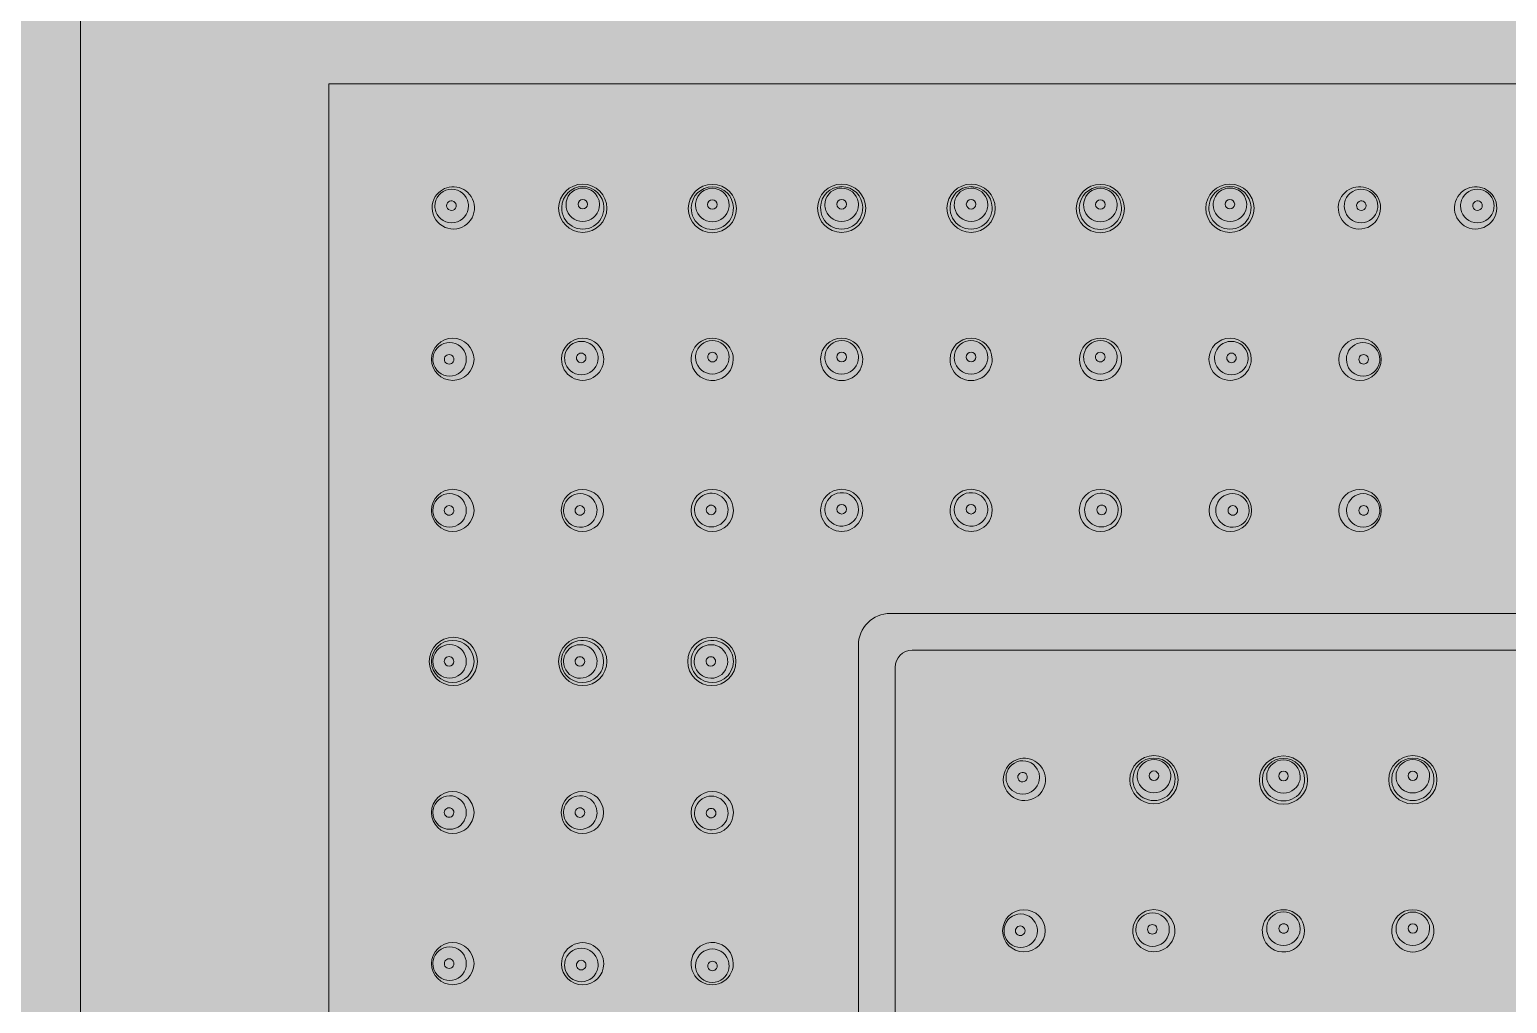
# Model space of a CAD drawing. Header units: metres. Extents: x 8 to 2416, y -346 to 476.
# Drawn here: x 133.43 to 133.5358, y -173.9776 to -173.9079 of the extents above; entities that cross this region are included whole.
import ezdxf

# ---------------------------------------------------------------- set-up
doc = ezdxf.new("R2010")
doc.units = ezdxf.units.M
doc.linetypes.add('0', pattern=[0])
doc.layers.get('0').update_dxf_attribs({"color": 250, "linetype": '0', "lineweight": 20})
doc.layers.add('baños', color=140, linetype='Continuous', lineweight=0)
doc.layers.add('SE-3', color=253, linetype='Continuous', lineweight=5)

# ---------------------------------------------------------------- blocks, each defined once
blk = doc.blocks.new('A$C3bae67db')
at = {"layer": 'baños'}
for p, q in [((0.05795743052766511, 0.144322481631086), (0.1420428246007646, 0.144322481631086)), ((0.05567767941755619, 0.142043857970684), (0.05567767969631632, 0.05795731748658994)), ((0.05953425239812304, 0.1416937789345738), (0.140466002730534, 0.1416937789345738)), ((0.05830638234982644, 0.1404659088862488), (0.05830638234982644, 0.05953413947369057))]:
    blk.add_line(p, q, dxfattribs=at)
for points in [[(0.2000001275641807, 0.2000000241799569), (1.275641352549428e-07, 0.2000000241799569), (1.275641352549428e-07, 2.417995403902751e-08), (0.2000001275641807, 2.417995403902751e-08)], [(0.1822216636463319, 0.1822215602621071), (0.01777859148198413, 0.1822215602621071), (0.01777859148198413, 0.0177784880978038), (0.1822216636463319, 0.0177784880978038)]]:
    blk.add_lwpolyline(points, close=True, dxfattribs=at)
for centre, radius in [((0.03594764254646954, 0.1733134594743326), 0.001726273626168971), ((0.04522413281413584, 0.1732910671919292), 0.001726273626168971), ((0.0544796976509847, 0.1733134594743326), 0.001726273626168971), ((0.06374570612022445, 0.1733134594743326), 0.001726273626168971), ((0.07300127095707332, 0.1732910671919292), 0.001726273626168971), ((0.08227776122473962, 0.1733134594743326), 0.001726273626168971), ((0.05448229008286809, 0.1517792178755037), 0.0003427381330779128), ((0.06374232382266065, 0.1517792178755037), 0.0003427381330779128), ((0.02668161499421196, 0.1408899789571372), 0.001726273626168971), ((0.03594724761362933, 0.1408870039678796), 0.001726273626168971), ((0.04518573283938032, 0.1408870045110753), 0.001726273626168971), ((0.0768350682250798, 0.1324260433361175), 0.001726273626168971), ((0.0861115584927461, 0.1324036510537141), 0.001726273626168971), ((0.09536712332959496, 0.1324260433361175), 0.001726273626168971)]:
    blk.add_circle(centre, radius, dxfattribs=at)
for centre, radius, start, end in [((0.02656214025953751, 0.1734710912806072), 0.001200821812368165, 19.98354941315338, 180.0929165922669), ((0.02667146049041413, 0.173339638749173), 0.001510474982378461, 39.79127587580216, 147.8576029366483), ((0.03594852879812471, 0.1733573133617377), 0.001508167584307319, 0.9001850982253351, 179.1011506184335), ((0.03595047069982549, 0.1735581352258926), 0.001202478864778748, 20.04951967974894, 179.640957565026), ((0.04522324656248067, 0.1733349210793058), 0.001508167584307319, 0.8988493815665013, 179.0998149017747), ((0.04522130466055252, 0.1735357429434607), 0.001202478864778748, 0.3590424349740219, 159.9504803202511), ((0.05447989800812003, 0.1733552166100374), 0.001508175294152605, 0.896473032322938, 179.1038122815197), ((0.05448101657564486, 0.1735538487710251), 0.001202467430117421, 20.04733987539626, 179.6512744404281), ((0.06374550576308913, 0.1733552166100374), 0.001508175294152605, 0.8961877184802615, 179.1035269676771), ((0.0637443871955643, 0.1735538487710251), 0.001202467430117421, 0.3487255595719368, 159.9526601246038), ((0.07300215720872849, 0.1733349210793058), 0.001508167584307319, 0.9001850982253351, 179.1011506184335), ((0.07300409911065664, 0.1735357429434607), 0.001202478864778748, 20.04951967974894, 179.640957565026), ((0.08227687497308445, 0.1733573133617377), 0.001508167584307319, 0.8988493815665013, 179.0998149017747), ((0.08227493307138367, 0.1735581352258926), 0.001202478864778748, 0.3590424349740219, 159.9504803202511), ((0.09155394328079502, 0.173339638749173), 0.001510474982378461, 32.1423970633517, 140.2087241241978), ((0.09166326351167164, 0.1734710912806072), 0.001200821812368165, 359.9070834077331, 160.0164505868466), ((0.09987286056059475, 0.173339638749173), 0.001510474982378461, 32.1423970633517, 140.2087241241978), ((0.09998218079147136, 0.1734710912806072), 0.001200821812368165, 359.9070834077331, 160.0164505868466), ((0.02668835295797045, 0.1733449948361461), 0.001521988814155353, 148.366663832522, 279.4518474387844), ((0.02654205190149561, 0.1734943216248617), 0.0003417448353014675, 144.1962748123012, 216.5408433824308), ((0.02654379855423805, 0.1734938082787956), 0.0003434622621792048, 80.36180667197289, 144.2972788445857), ((0.02654419348707826, 0.1734967832680532), 0.000340463161306216, 6.43826669501083, 80.34350834063362), ((0.02654142169056151, 0.1734966598719616), 0.0003432313649668054, 290.3438179429309, 6.406851776727837), ((0.02668618238338105, 0.1733286937784619), 0.001506273214753162, 279.6351170446447, 40.46958004635466), ((0.02656461747185723, 0.1734779245608316), 0.001196171468180108, 359.9940856858029, 19.71649711018825), ((0.0359367025284687, 0.1735657161405477), 0.001188687084480606, 180.0022010002266, 199.6794990756158), ((0.03594870799813954, 0.1735730735439809), 0.001202472454991783, 199.8169514147223, 359.6410310933491), ((0.03594975739791018, 0.1735992992373561), 0.0003427216785174244, 0.3254488414049065, 179.6683356267581), ((0.03594975761118668, 0.173603229818486), 0.0003427216785175545, 180.3254488415971, 359.6683356265643), ((0.03596245409856103, 0.1735654923240766), 0.001188702755491038, 0.00229199929753495, 19.9144172177911), ((0.04520932126204436, 0.1735431000416732), 0.001188702755491038, 160.0855827822089, 179.9977080007025), ((0.04522306736246584, 0.1735506812615775), 0.001202472454991783, 180.358968906651, 340.1830485852777), ((0.04522201796246783, 0.1735769069549526), 0.0003427216785174244, 0.3316643732419094, 179.6745511585951), ((0.0452220177494187, 0.1735808375360826), 0.0003427216785175545, 180.3316643734357, 359.6745511584029), ((0.04523507283190931, 0.1735433238581159), 0.001188687084480606, 340.3205009243842, 359.9977989997734), ((0.05446754951820232, 0.1735612104902096), 0.001188978101211688, 180.0020748071833, 199.67936772018), ((0.05447933488515311, 0.1735681017058432), 0.001202398407140004, 199.7994449916714, 359.6681591336498), ((0.05448018139393618, 0.173594454557179), 0.0003427214496652206, 0.3198416913579096, 179.6787560475), ((0.05448018144100253, 0.173598289266824), 0.0003427214496676189, 180.3198417624976, 359.6787559762951), ((0.05449272013104611, 0.1735610929665263), 0.001188992995398989, 0.002160217887124121, 19.91273335855645), ((0.06373268364016305, 0.1735610929665263), 0.001188992995398989, 160.0872666414435, 179.9978397821129), ((0.06374606888628342, 0.1735681017058432), 0.001202398407140004, 180.3318408663502, 340.2005550083285), ((0.06374522237727298, 0.173594454557179), 0.0003427214496652206, 0.3212439525000475, 179.6801583086421), ((0.06374522233020663, 0.173598289266824), 0.0003427214496676189, 180.3212440237049, 359.6801582375024), ((0.06375785425300684, 0.1735612104902096), 0.001188978101211688, 340.3206322798199, 359.9979251928167), ((0.07299033093929985, 0.1735433238581159), 0.001188687084480606, 180.0022010002266, 199.6794990756158), ((0.07300233640874332, 0.1735506812615775), 0.001202472454991783, 199.8169514147223, 359.6410310933491), ((0.07300338580874133, 0.1735769069549526), 0.0003427216785174244, 0.3254488414049065, 179.6683356267581), ((0.07300338602179046, 0.1735808375360826), 0.0003427216785175545, 180.3254488415971, 359.6683356265643), ((0.07301608250939218, 0.1735431000416732), 0.001188702755491038, 0.00229199929753495, 19.9144172177911), ((0.08226294967264813, 0.1735654923240766), 0.001188702755491038, 160.0855827822089, 179.9977080007025), ((0.08227669577306962, 0.1735730735439809), 0.001202472454991783, 180.358968906651, 340.1830485852777), ((0.08227564637329898, 0.1735992992373561), 0.0003427216785174244, 0.3316643732419094, 179.6745511585951), ((0.08227564616002248, 0.173603229818486), 0.0003427216785175545, 180.3316643734357, 359.6745511584029), ((0.08228870124274046, 0.1735657161405477), 0.001188687084480606, 340.3205009243842, 359.9977989997734), ((0.0915392213878281, 0.1733286937784619), 0.001506273214753162, 139.5304199536453, 260.3648829553553), ((0.09166078629935193, 0.1734779245608316), 0.001196171468180108, 160.2835028898118, 180.0059143141971), ((0.09153705081323871, 0.1733449948361461), 0.001521988814155353, 260.5481525612156, 31.633336167478), ((0.09168398208064765, 0.1734966598719616), 0.0003432313649668054, 173.5931482232722, 249.6561820570691), ((0.09168121028435827, 0.1734967832680532), 0.000340463161306216, 99.65649165936632, 173.5617333049892), ((0.09168160521697111, 0.1734938082787956), 0.0003434622621792048, 35.70272115541425, 99.63819332802713), ((0.09168335186971355, 0.1734943216248617), 0.0003417448353014675, 323.4591566175691, 35.80372518769882), ((0.09985813866762783, 0.1733286937784619), 0.001506273214753162, 139.5304199536453, 260.3648829553553), ((0.09997970357915165, 0.1734779245608316), 0.001196171468180108, 160.2835028898118, 180.0059143141971), ((0.09985596809303843, 0.1733449948361461), 0.001521988814155353, 260.5481525612156, 31.633336167478), ((0.1000028993604474, 0.1734966598719616), 0.0003432313649668054, 173.5931482232722, 249.6561820570691), ((0.100000127564158, 0.1734967832680532), 0.000340463161306216, 99.65649165936632, 173.5617333049892), ((0.1000005224967708, 0.1734938082787956), 0.0003434622621792048, 35.70272115541425, 99.63819332802713), ((0.1000022691495133, 0.1734943216248617), 0.0003417448353014675, 323.4591566175691, 35.80372518769882), ((0.02655749825337672, 0.1734690213807717), 0.00119617823364954, 179.9941310564692, 199.6485422794375), ((0.02655997301460822, 0.1734758483477385), 0.001200817506817739, 199.9156134316533, 0.09317299457435906), ((0.02654136459543999, 0.1734947125826984), 0.0003414261719296849, 216.6622272733104, 290.466407909324), ((0.03594856698939886, 0.1733275157811995), 0.001508967363600021, 177.9698192432843, 2.177052033884066), ((0.04522320837097915, 0.1733051234987677), 0.001508967363600021, 177.8229479661159, 2.030180756715632), ((0.05447989808065223, 0.1733261349289883), 0.001508910434373833, 177.9996003974604, 2.000684916435894), ((0.06374550569055693, 0.1733261349289883), 0.001508910434373833, 177.9993150835641, 2.000399602539628), ((0.07300219540023001, 0.1733051234987677), 0.001508967363600021, 177.9698192432843, 2.177052033884066), ((0.0822768367818103, 0.1733275157811995), 0.001508967363600021, 177.8229479661159, 2.030180756715632), ((0.09166543075660094, 0.1734758483477385), 0.001200817506817739, 179.9068270054256, 340.0843865683467), ((0.09168403917576917, 0.1734947125826984), 0.0003414261719296849, 249.5335920906758, 323.3377727266896), ((0.09166790551783244, 0.1734690213807717), 0.00119617823364954, 340.3514577205625, 0.005868943530813565), ((0.09998434803640066, 0.1734758483477385), 0.001200817506817739, 179.9068270054256, 340.0843865683467), ((0.1000029564555689, 0.1734947125826984), 0.0003414261719296849, 249.5335920906758, 323.3377727266896), ((0.09998682279763216, 0.1734690213807717), 0.00119617823364954, 340.3514577205625, 0.005868943530813565), ((0.02663879445433714, 0.16248970152974), 0.001523564837230641, 0.572643303545837, 179.4250678076633), ((0.03593772813631269, 0.1625079825428095), 0.001510641993610608, 0.5139883427186024, 179.4190526749139), ((0.04521341857773997, 0.1625044422988147), 0.001509211767642307, 0.7561059737710158, 193.171467770371), ((0.05447967483312688, 0.1625053218036676), 0.001508369991397104, 0.7108807457131594, 179.2900072567805), ((0.06374493907240186, 0.1625053218036676), 0.001508369991397104, 0.7099927432194744, 179.2891192542869), ((0.07301119532778877, 0.1625044422988147), 0.001509211767642307, 346.828532229629, 179.243894026229), ((0.08228688576921606, 0.1625079825428095), 0.001510641993610608, 0.5809473250861245, 179.4860116572814), ((0.0915862143840318, 0.1624867265404824), 0.001523564837230641, 0.5749321923366639, 179.4273566964525), ((0.02641404869312147, 0.1625132737926727), 0.00119389333313216, 19.32997812112687, 180.3589489030435), ((0.0358497349675222, 0.1625904260841828), 0.001200928035992184, 19.83266307732577, 180.07419896696), ((0.03583517325408003, 0.1626041723710792), 0.0003424123588573842, 0.09251265869286474, 180.098022152865), ((0.03585009761011726, 0.1625929907371422), 0.001199718968097798, 359.996946844907, 19.72332169044368), ((0.04521883131813276, 0.1626559617632672), 0.001199718968097798, 160.2766783095563, 180.003053155093), ((0.04521919396050045, 0.1626533971103079), 0.001200928035992184, 359.92580103304, 160.1673369226743), ((0.04523375567394261, 0.1626671433972042), 0.0003424123588573842, 359.901977847135, 179.9074873413072), ((0.05448111998019023, 0.1626421779732148), 0.001201973046303671, 19.915328080069, 179.8397393457669), ((0.05448089270360335, 0.1626680811883894), 0.000342717117449731, 0.1414165953508873, 179.8545204967726), ((0.05448629616487644, 0.1626454373263648), 0.001195996880989198, 0.0008305610141249543, 19.85298930787151), ((0.06373831774087968, 0.1626454373263648), 0.001195996880989198, 160.1470106921285, 179.9991694389859), ((0.06374349392533851, 0.1626421779732148), 0.001201973046303671, 0.1602606542315242, 160.084671919931), ((0.0637437212019254, 0.1626680811883894), 0.000342717117449731, 0.1454795032273842, 179.8585834046491), ((0.0730054199450283, 0.1626533971103079), 0.001200928035992184, 19.83266307732577, 180.07419896696), ((0.07299085823158613, 0.1626671433972042), 0.0003424123588573842, 0.09251265869286474, 180.098022152865), ((0.07300578258762336, 0.1626559617632672), 0.001199718968097798, 359.996946844907, 19.72332169044368), ((0.08237451629541148, 0.1625929907371422), 0.001199718968097798, 160.2766783095563, 180.003053155093), ((0.08237487893800655, 0.1625904260841828), 0.001200928035992184, 359.92580103304, 160.1673369226743), ((0.08238944065144871, 0.1626041723710792), 0.0003424123588573842, 359.901977847135, 179.9074873413072), ((0.09181096014524748, 0.1625102988034151), 0.00119389333313216, 359.6410510969565, 160.6700218788731), ((0.0266387950550584, 0.1625197775215845), 0.001523560504830024, 180.5561373689593, 359.441573742277), ((0.02642785375608447, 0.1625057363893809), 0.00120767496975197, 179.997253034212, 199.4671047486142), ((0.02641580915472197, 0.162498448543392), 0.001193893552601191, 199.3299870384884, 0.3617157200806724), ((0.02637921581206548, 0.1625079551179631), 0.0003407760450880885, 359.6804184145589, 180.3259849812832), ((0.02637921602647886, 0.1625041155252411), 0.0003407760450881728, 179.6804184144938, 0.3259849813467099), ((0.02640200394601244, 0.1625059856988464), 0.001207674969753276, 0, 19.46710473996738), ((0.03593772851670884, 0.1625086333660484), 0.001510635915196017, 179.4437361404923, 0.4893048771358387), ((0.03584852868878308, 0.1625888708632779), 0.00119972075021922, 180, 199.6894084976491), ((0.03584887435952488, 0.1625915256633057), 0.001200943033476937, 199.8031047080196, 0.06684714840780348), ((0.03583517330887709, 0.1626041394468594), 0.0003424123588572697, 180.092512941707, 0.09802186985085153), ((0.04521488791849926, 0.1624924126265803), 0.001507949430811743, 192.7136886774853, 1.213885066650693), ((0.04522005456849776, 0.1626544966894308), 0.001200943033476937, 179.9331528515922, 340.1968952919805), ((0.04523375561914555, 0.1626671104729844), 0.0003424123588572697, 179.9019781301492, 359.907487058293), ((0.04522040023923957, 0.162651841889403), 0.00119972075021922, 340.3105915023508, 0), ((0.05447967492748695, 0.1624929886570108), 0.001508573317714411, 178.8216237899946, 1.179264308856052), ((0.05447514442696821, 0.162645556827659), 0.001195992791243886, 180.0008071647798, 199.7035512946327), ((0.05448032528509295, 0.1626488237044619), 0.00120197248215199, 199.7668953392953, 359.839403913317), ((0.05448089276453949, 0.1626697972677), 0.0003427171174496419, 180.1414165954144, 359.854520496644), ((0.06374493897804179, 0.1624929886570108), 0.001508573317714411, 178.820735691144, 1.178376210005465), ((0.0637442886204358, 0.1626488237044619), 0.00120197248215199, 180.160596086683, 340.2331046607047), ((0.06374372114098925, 0.1626697972677), 0.0003427171174496419, 180.145479503356, 359.8585834045856), ((0.06374946947856053, 0.162645556827659), 0.001195992791243886, 340.2964487053673, 359.9991928352202), ((0.07300972598702948, 0.1624924126265803), 0.001507949430811743, 178.7861149333493, 347.2863113225147), ((0.07300421366628917, 0.162651841889403), 0.00119972075021922, 180, 199.6894084976491), ((0.07300455933703098, 0.1626544966894308), 0.001200943033476937, 199.8031047080196, 0.06684714840780348), ((0.07299085828638319, 0.1626671104729844), 0.0003424123588572697, 180.092512941707, 0.09802186985085153), ((0.0822868853888199, 0.1625086333660484), 0.001510635915196017, 179.5106951228642, 0.5562638595076828), ((0.08237573954600386, 0.1625915256633057), 0.001200943033476937, 179.9331528515922, 340.1968952919805), ((0.08238944059665165, 0.1626041394468594), 0.0003424123588572697, 179.9019781301492, 359.907487058293), ((0.08237608521674566, 0.1625888708632779), 0.00119972075021922, 340.3105915023508, 0), ((0.09158621378331055, 0.1625168025323269), 0.001523560504830024, 180.5584262577229, 359.4438626310407), ((0.09180919968364698, 0.1624954735541344), 0.001193893552601191, 179.6382842799193, 340.6700129615115), ((0.09182300489258388, 0.1625030107095888), 0.001207674969753276, 160.5328952600326, 180), ((0.09184579302630347, 0.1625049801287055), 0.0003407760450880885, 359.6740150187168, 180.3195815854411), ((0.09184579281189009, 0.1625011405359835), 0.0003407760450881728, 179.6740150186533, 0.3195815855062213), ((0.09179715508228448, 0.1625027614001233), 0.00120767496975197, 340.5328952513857, 0.00274696578805152), ((0.02663785287288967, 0.1516793232206517), 0.001523803867774046, 0.5837768436947157, 179.4152251325285), ((0.02641135372616965, 0.1517027955314241), 0.001193765217027741, 19.32207136788142, 180.363403610891), ((0.03592147547076685, 0.1516853050253708), 0.001515211808342921, 0.2639760559234214, 179.7336847053708), ((0.03576870870299764, 0.1516971728971335), 0.001198002720139636, 19.54098254232294, 180.1675718781783), ((0.04521661609644845, 0.1516867050663002), 0.001515211808342921, 0.2663152946292405, 179.7360239440766), ((0.04515062373796219, 0.151725699607983), 0.001201160736598691, 147.0834398431392, 202.9431687113481), ((0.04515062373750744, 0.1517256996076135), 0.001201160737011495, 8.702909777498146, 147.0834398944907), ((0.05447950813184299, 0.1516974878060644), 0.001508175096699564, 0.3875553460212671, 179.6135214827309), ((0.05448327261931674, 0.151767782404324), 0.001200198361899698, 199.7612507028317, 179.9592501936951), ((0.06374510577368575, 0.1516974878060644), 0.001508175096699564, 0.386478517269135, 179.6124446539788), ((0.063741341286212, 0.151767782404324), 0.001200198361899698, 0.04074980630490895, 340.2387492971683), ((0.0730079978090803, 0.1516867050663002), 0.001515211808342921, 0.2639760559234214, 179.7336847053708), ((0.0730739901680213, 0.1517256996076135), 0.001201160737011495, 32.91656010550926, 171.2970902225019), ((0.07307399016756655, 0.151725699607983), 0.001201160736598691, 337.0568312886519, 32.91656015686085), ((0.08230313843476189, 0.1516853050253708), 0.001515211808342921, 0.2663152946292405, 179.7360239440766), ((0.0824559052025311, 0.1516971728971335), 0.001198002720139636, 359.8324281218217, 160.4590174576771), ((0.09158715596547928, 0.1516763482313941), 0.001523803867774046, 0.5847748674714536, 179.4162231563053), ((0.0918136551121993, 0.1516998205421665), 0.001193765217027741, 359.636596389109, 160.6779286321186), ((0.02663785314141798, 0.1517101341865335), 0.001523801172583426, 180.5737534540958, 359.4252485220948), ((0.02642540357485679, 0.1516951663949051), 0.001207791056576054, 179.9972663805075, 199.4636292666915), ((0.02641315858907411, 0.1516877108249055), 0.001193765215403577, 199.3220712593833, 0.3634045924781659), ((0.02637626643670821, 0.1516972787777213), 0.0003407458622599414, 6.35093158794635e-11, 180.3292931579268), ((0.02637627761235173, 0.1516933897590498), 0.0003407568798300127, 179.6753688899595, 0.6539242679389679), ((0.02639910873629425, 0.1516953399615666), 0.001207791059114692, 359.9972673894018, 19.46362924008448), ((0.03592147574657112, 0.1516988162758715), 0.001515209523409549, 180.2445972809356, 359.7530634803589), ((0.0357750706611828, 0.1516936374212783), 0.001204359554630129, 179.9984916965057, 199.6016971446696), ((0.03576950751128471, 0.1516903087541159), 0.001198002774692498, 199.5409847640694, 355.6504272075318), ((0.03574472805278539, 0.1516948994953289), 0.0003418119665339049, 359.8552793012769, 180.1515735499855), ((0.03574472815851415, 0.1516931318816042), 0.0003418119665338834, 179.8552793012768, 0.1515735499854856), ((0.03575830528255075, 0.1516925742759447), 0.001209345381516621, 355.5836531630925, 19.58144326290454), ((0.04521661582064418, 0.1517002163168009), 0.001515209523409549, 180.2469365196411, 359.7554027190644), ((0.04513443505627812, 0.1517334180448024), 0.0003418119665339049, 359.8484264500146, 180.1447206987231), ((0.04513443495054936, 0.1517316504310493), 0.0003418119665338834, 179.8484264500145, 0.1447206987231602), ((0.0451506237447834, 0.1517256996062493), 0.001201160729709154, 337.4823809651804, 8.702909875497538), ((0.05447950815821834, 0.1516946950685458), 0.001508196546264781, 179.5074288684401, 0.4936479602929344), ((0.05441135045814782, 0.1517482342116985), 0.001128460337495796, 178.9640748255869, 199.9974153185455), ((0.0637451057473104, 0.1516946950685458), 0.001508196546264781, 179.5063520397071, 0.4925711315599271), ((0.06381326344738092, 0.1517482342116985), 0.001128460337495796, 340.0025846814546, 1.035925174413134), ((0.07300799808488456, 0.1517002163168009), 0.001515209523409549, 180.2445972809356, 359.7530634803589), ((0.07307399016074534, 0.1517256996062493), 0.001201160729709154, 171.2970901245025, 202.5176190348196), ((0.07309017884925062, 0.1517334180448024), 0.0003418119665339049, 359.8552793012769, 180.1515735499855), ((0.07309017895497938, 0.1517316504310493), 0.0003418119665338834, 179.8552793012768, 0.1515735499854856), ((0.08230313815895762, 0.1516988162758715), 0.001515209523409549, 180.2469365196411, 359.7554027190644), ((0.08246630862297799, 0.1516925742759447), 0.001209345381516621, 160.4185567370955, 184.4163468369073), ((0.08245510639424403, 0.1516903087541159), 0.001198002774692498, 184.3495727924682, 340.4590152359306), ((0.08247988585274335, 0.1516948994953289), 0.0003418119665339049, 359.8484264500146, 180.1447206987231), ((0.08247988574701459, 0.1516931318816042), 0.0003418119665338834, 179.8484264500145, 0.1447206987231602), ((0.08244954324434595, 0.1516936374212783), 0.001204359554630129, 340.3983028553304, 0.00150830349425744), ((0.09158715569695097, 0.1517071591972758), 0.001523801172583426, 180.5747514779052, 359.4262465459042), ((0.09181185024929484, 0.1516847358356479), 0.001193765215403577, 179.6365954075218, 340.6779287406165), ((0.0918259001020747, 0.151692364972309), 0.001207791059114692, 160.5363707599155, 180.0027326105982), ((0.09184873122601722, 0.1516904147697922), 0.0003407568798300127, 179.346075732061, 0.324631110040522), ((0.09184874240166074, 0.1516943037884637), 0.0003407458622599414, 359.6707068420732, 179.9999999999365), ((0.09179960526373954, 0.1516921914056475), 0.001207791056576054, 340.5363707333084, 0.002733619492575247), ((0.04515068339353867, 0.1517096354696328), 0.001195045438537086, 202.2327774254911, 338.1927723495052), ((0.07307393051199007, 0.1517096354696328), 0.001195045438537086, 201.8072276504948, 337.7672225745089), ((0.05795630335677515, 0.142043857970684), 0.002278623939186994, 89.971657394038, 180), ((0.02663749679047989, 0.1408746346023015), 0.00152379913724904, 0.4815084169714707, 179.5184915830285), ((0.02641232233166058, 0.1408975588384074), 0.001193729488785252, 359.5143326426547, 160.681163080058), ((0.03591267946192467, 0.1408858718007941), 0.001506514668338149, 126.6365019344265, 180.0534909585633), ((0.03576849450971942, 0.1408905097199131), 0.001197938431549503, 359.8323604302385, 160.4660116733307), ((0.03592152982376184, 0.1408746464340318), 0.00152080370815291, 62.66042759306035, 126.6516953464654), ((0.03592799330474783, 0.1408844735623127), 0.001509106328667489, 15.44699995191785, 62.70706108587409), ((0.04520498714826182, 0.1408844741055084), 0.001509106328667489, 117.2929389141259, 164.5530000480822), ((0.04512404218233179, 0.1408905102631373), 0.001197938431549503, 19.53398832666936, 180.1676395697615), ((0.04521145062924781, 0.1408746469772559), 0.00152080370815291, 53.34830465353465, 117.3395724069396), ((0.04522030099108498, 0.1408858723439899), 0.001506514668338149, 359.9465090414367, 53.3634980655735), ((0.02663749679047989, 0.1409054156539078), 0.001523851350039296, 180.6758761340693, 359.3241238659307), ((0.02641017567405335, 0.1408829216825787), 0.001194191915340333, 179.7832012068268, 340.6623966942979), ((0.02645187154073803, 0.140882942504664), 0.001235887417606161, 160.6482721695431, 179.7914807641896), ((0.02637532323613279, 0.1408919247424087), 0.0003407503923429775, 359.2459407059762, 180.7540592940236), ((0.02637532323613279, 0.1408880084856499), 0.0003407213562947965, 180.0955432162111, 359.9044567837889), ((0.02639817419524526, 0.1408899221982729), 0.001207837290240649, 340.537568001467, 359.8822677890739), ((0.03591265801626697, 0.1408880546749067), 0.001506496842203655, 180.1365117840078, 235.2142598131893), ((0.03577415512106974, 0.1408870343368172), 0.001204436081000226, 160.4002387764176, 180.1222094087611), ((0.03576765534033122, 0.1408834946195334), 0.001197933953633447, 179.9535721002179, 340.4661922248824), ((0.03574353055589974, 0.1408878943784266), 0.0003418063086853633, 359.4251909468629, 180.574809053137), ((0.03574353055589974, 0.1408861019234742), 0.0003417930261405343, 180.2743482528581, 359.7256517471419), ((0.03576199303163641, 0.1408869747278523), 0.001204434782080665, 340.4002334721913, 0.001426747796174793), ((0.03593418548073579, 0.1408868331361255), 0.001502509496179472, 325.0549561738853, 15.42316380291073), ((0.04519879497227386, 0.1408868336793496), 0.001502509496179472, 164.5768361970892, 214.9450438261147), ((0.0451305436604148, 0.140886975271048), 0.001204434782080665, 179.9985732522038, 199.5997665278087), ((0.04512488135171999, 0.1408834951627291), 0.001197933953633447, 199.5338077751176, 0.04642789978211763), ((0.04511300602937673, 0.1408878949216508), 0.0003418063086853633, 359.4251909468629, 180.574809053137), ((0.04511300602937673, 0.1408861024666983), 0.0003417930261405343, 180.2743482528581, 359.7256517471419), ((0.04522032243674268, 0.1408880552181309), 0.001506496842203655, 304.7857401868107, 359.8634882159906), ((0.04511838157098147, 0.1408870348800129), 0.001204436081000226, 359.8777905912389, 19.59976122358242), ((0.05953425239812304, 0.1404659088862488), 0.001227870048324664, 90.00000000256642, 179.9999999898011), ((0.0359213165556671, 0.1408973936484479), 0.001519107682017091, 235.1470028587918, 325.0064798470243), ((0.04521166389734255, 0.140897394191672), 0.001519107682017091, 214.9935201529758, 304.8529971412081), ((0.06744956593814777, 0.1325836751423921), 0.001200821812368165, 19.98354941315338, 180.0929165922669), ((0.06755888616902439, 0.1324522226109579), 0.001510474982378461, 39.79127587580216, 147.8576029366483), ((0.06757360806199131, 0.1324412776402468), 0.001506273214753162, 279.6351170446447, 40.46958004635466), ((0.07683595447673497, 0.1324698972235225), 0.001508167584307319, 0.9001850982253351, 179.1011506184335), ((0.07683789637843574, 0.1326707190876775), 0.001202478864778748, 20.04951967974894, 179.640957565026), ((0.08611067224109092, 0.1324475049410907), 0.001508167584307319, 0.8988493815665013, 179.0998149017747), ((0.08610873033916278, 0.1326483268052456), 0.001202478864778748, 0.3590424349740219, 159.9504803202511), ((0.09536732368673029, 0.1324678004718223), 0.001508175294152605, 0.896473032322938, 179.1038122815197), ((0.09536844225425511, 0.13266643263281), 0.001202467430117421, 20.04733987539626, 179.6512744404281), ((0.06757577863658071, 0.132457578697931), 0.001521988814155353, 148.366663832522, 279.4518474387844), ((0.06744492393198698, 0.1325816052425566), 0.00119617823364954, 179.9941310564692, 199.6485422794375), ((0.06744739869321847, 0.1325884322095234), 0.001200817506817739, 199.9156134316533, 0.09317299457435906), ((0.06742947758010587, 0.1326069054866466), 0.0003417448353014675, 144.1962748123012, 216.5408433824308), ((0.06743122423284831, 0.1326063921405805), 0.0003434622621792048, 80.36180667197289, 144.2972788445857), ((0.06742879027405024, 0.1326072964444833), 0.0003414261719296849, 216.6622272733104, 290.466407909324), ((0.06743161916568852, 0.1326093671298381), 0.000340463161306216, 6.43826669501083, 80.34350834063362), ((0.06742884736917176, 0.1326092437337465), 0.0003432313649668054, 290.3438179429309, 6.406851776727837), ((0.06745204315046749, 0.1325905084226164), 0.001196171468180108, 359.9940856858029, 19.71649711018825), ((0.07683599266800911, 0.1324400996429844), 0.001508967363600021, 177.9698192432843, 2.177052033884066), ((0.07682412820707896, 0.1326783000023326), 0.001188687084480606, 180.0022010002266, 199.6794990756158), ((0.0768361336767498, 0.1326856574057658), 0.001202472454991783, 199.8169514147223, 359.6410310933491), ((0.07683718307652043, 0.1327118830991409), 0.0003427216785174244, 0.3254488414049065, 179.6683356267581), ((0.07683718328979694, 0.1327158136802709), 0.0003427216785175545, 180.3254488415971, 359.6683356265643), ((0.07684987977717128, 0.1326780761858615), 0.001188702755491038, 0.00229199929753495, 19.9144172177911), ((0.08611063404958941, 0.1324177073605526), 0.001508967363600021, 177.8229479661159, 2.030180756715632), ((0.08609674694065461, 0.1326556839034581), 0.001188702755491038, 160.0855827822089, 179.9977080007025), ((0.0861104930410761, 0.1326632651233624), 0.001202472454991783, 180.358968906651, 340.1830485852777), ((0.08610944364107809, 0.1326894908167375), 0.0003427216785174244, 0.3316643732419094, 179.6745511585951), ((0.08610944342802895, 0.1326934213978674), 0.0003427216785175545, 180.3316643734357, 359.6745511584029), ((0.08612249851051956, 0.1326559077199008), 0.001188687084480606, 340.3205009243842, 359.9977989997734), ((0.09536732375926249, 0.1324387187907732), 0.001508910434373833, 177.9996003974604, 2.000684916435894), ((0.09535497519681257, 0.1326737943519944), 0.001188978101211688, 180.0020748071833, 199.6793677201801), ((0.09536676056376336, 0.1326806855676281), 0.001202398407140004, 199.7994449916714, 359.6681591336498), ((0.09536760707254643, 0.1327070384189639), 0.0003427214496652206, 0.3198416913579096, 179.6787560475), ((0.09536760711961279, 0.1327108731286089), 0.0003427214496676189, 180.3198417624976, 359.6787559762951), ((0.09538014580965637, 0.1326736768283112), 0.001188992995398989, 0.002160217887124121, 19.91273335855645), ((0.02663785314141798, 0.1300647464498077), 0.001523801172583426, 0.5747514779052038, 179.4262465459042), ((0.02641315858907411, 0.1300871698114356), 0.001193765215403577, 359.6365954075218, 160.6779287406165), ((0.03592147574657112, 0.1300701143819545), 0.001515209523409549, 0.2469365196410936, 179.7554027190644), ((0.03576950751128471, 0.13007862190371), 0.001198002774692498, 4.349572792468204, 160.4590152359306), ((0.04521661582064418, 0.1300687143410251), 0.001515209523409549, 0.244597280935595, 179.7530634803589), ((0.04515068339353867, 0.1300592951881931), 0.001195045438537086, 21.80722765049478, 157.7672225745089), ((0.02642540357485679, 0.1300797142414361), 0.001207791056576054, 160.5363707333084, 180.0027336194925), ((0.02637627761235173, 0.1300814908772914), 0.0003407568798300127, 359.346075732061, 180.3246311100405), ((0.0357750706611828, 0.1300752932365477), 0.001204359554630129, 160.3983028553304, 180.0015083034943), ((0.03574472815851415, 0.1300757987762502), 0.0003418119665338834, 359.8484264500146, 180.1447206987231), ((0.03575830528255075, 0.1300763563818812), 0.001209345381516621, 340.4185567370939, 4.416346836907331), ((0.04515062373796219, 0.1300432310498714), 0.001201160736598691, 157.0568312886519, 212.9165601568608), ((0.04513443495054936, 0.1300372802267766), 0.0003418119665338834, 359.8552793012769, 180.1515735499855), ((0.0451506237447834, 0.1300432310515767), 0.001201160729709154, 351.2970901245022, 22.51761903481964), ((0.02663785287288967, 0.1300955574157179), 0.001523803867774046, 180.5847748674714, 359.4162231563053), ((0.02641135372616965, 0.1300720851049171), 0.001193765217027741, 179.636596389109, 340.6779286321186), ((0.02637626643670821, 0.1300776018586198), 0.0003407458622599414, 179.6707068420732, 359.9999999999364), ((0.02639910873629425, 0.1300795406747746), 0.001207791059114692, 340.5363707599155, 0.002732610598238034), ((0.03592147547076685, 0.1300836256324551), 0.001515211808342921, 180.2663152946292, 359.7360239440766), ((0.03576870870299764, 0.1300717577606925), 0.001198002720139636, 179.8324281218217, 340.459017457677), ((0.03574472805278539, 0.1300740311624971), 0.0003418119665339049, 179.8484264500145, 0.1447206987231602), ((0.04521661609644845, 0.1300822255915257), 0.001515211808342921, 180.2639760559234, 359.7336847053708), ((0.04515062373750744, 0.1300432310502124), 0.001201160737011495, 212.9165601055092, 351.2970902225019), ((0.04513443505627812, 0.1300355126130519), 0.0003418119665339049, 179.8552793012768, 0.1515735499854856), ((0.0675262201329474, 0.1216022853915248), 0.001523564837230641, 0.572643303545837, 179.4250678076633), ((0.06730147437173173, 0.1216258576544575), 0.00119389333313216, 19.32997812112687, 180.3589489030435), ((0.07682554874776315, 0.121623541393852), 0.001510641993610608, 0.5139883427186024, 179.4190526749139), ((0.07673755557897266, 0.1217059849352253), 0.001200928035992184, 19.83266307732577, 180.07419896696), ((0.08610123918919044, 0.1216200011498572), 0.001509211767642307, 0.7561059737710158, 193.171467770371), ((0.08610701457195091, 0.1217689559613504), 0.001200928035992184, 359.92580103304, 160.1673369226743), ((0.09536749544457734, 0.1216208806547101), 0.001508369991397104, 0.7108807457131594, 179.2900072567805), ((0.0953689405916407, 0.1217577368242573), 0.001201973046303671, 19.915328080069, 179.8397393457669), ((0.06726664149067574, 0.121620538979748), 0.0003407760450880885, 359.6804184145589, 180.3259849812832), ((0.0672894296246227, 0.1216185695606313), 0.001207674969753276, 0, 19.46710473996738), ((0.07673634930023354, 0.1217044297143204), 0.00119972075021922, 180, 199.6894084976491), ((0.07673669497097535, 0.1217070845143482), 0.001200943033476937, 199.8031047080196, 0.06684714840780348), ((0.0767229938655305, 0.1217197312221217), 0.0003424123588573842, 0.09251265869286474, 180.098022152865), ((0.07672299392032755, 0.1217196982979019), 0.0003424123588572697, 180.092512941707, 0.09802186985085153), ((0.07673791822156772, 0.1217085495881847), 0.001199718968097798, 359.996946844907, 19.72332169044368), ((0.08610787517994822, 0.1217700555404733), 0.001200943033476937, 179.9331528515922, 340.1968952919805), ((0.08610665192958322, 0.1217715206143097), 0.001199718968097798, 160.2766783095563, 180.003053155093), ((0.08612157628539308, 0.1217827022482467), 0.0003424123588573842, 359.901977847135, 179.9074873413072), ((0.08612157623059602, 0.1217826693240269), 0.0003424123588572697, 179.9019781301492, 359.907487058293), ((0.08610822085069003, 0.1217674007404455), 0.00119972075021922, 340.3105915023508, 0), ((0.09536296503841868, 0.1217611156787015), 0.001195992791243886, 180.0008071647798, 199.7035512946327), ((0.09536814589654341, 0.1217643825555044), 0.00120197248215199, 199.7668953392953, 359.839403913317), ((0.09536871331505381, 0.1217836400394319), 0.000342717117449731, 0.1414165953508873, 179.8545204967726), ((0.09536871337598996, 0.1217853561187425), 0.0003427171174496419, 180.1414165954144, 359.854520496644), ((0.0953741167763269, 0.1217609961774073), 0.001195996880989198, 0.0008305610141249543, 19.85298930787151), ((0.0266387950550584, 0.1192551031147566), 0.001523560504830024, 0.5584262577229699, 179.4438626310407), ((0.03593772851670884, 0.119260297291806), 0.001510635915196017, 359.5106951228642, 180.5562638595077), ((0.04521488791849926, 0.1192765180312456), 0.001507949430811743, 358.7861149333493, 167.2863113225147), ((0.06752622073366865, 0.1216323613833694), 0.001523560504830024, 180.5561373689593, 359.441573742277), ((0.06731527943469473, 0.1216183202511658), 0.00120767496975197, 179.997253034212, 199.4671047486143), ((0.06730323483333223, 0.1216110324051769), 0.001193893552601191, 199.3299870384885, 0.3617157200806724), ((0.06726664170508911, 0.121616699387026), 0.0003407760450881728, 179.6804184144938, 0.3259849813467099), ((0.07682554912815931, 0.1216241922170909), 0.001510635915196017, 179.4437361404923, 0.4893048771358387), ((0.08610270852994972, 0.1216079714776228), 0.001507949430811743, 192.7136886774853, 1.213885066650693), ((0.09536749553893742, 0.1216085475080533), 0.001508573317714411, 178.8216237899946, 1.179264308856052), ((0.02642785375608447, 0.1192691442469602), 0.00120767496975197, 160.5328952513857, 180.002746965788), ((0.02641580915472197, 0.1192764320929776), 0.001193893552601191, 359.6382842799194, 160.6700129615116), ((0.02637921602647886, 0.1192707651111), 0.0003407760450881728, 359.6740150186533, 180.3195815855062), ((0.03584852868878308, 0.119180059794548), 0.00119972075021922, 160.3105915023508, 180), ((0.03584887435952488, 0.1191774049945202), 0.001200943033476937, 359.9331528515922, 160.1968952919805), ((0.04521341857773997, 0.1192644883590113), 0.001509211767642307, 166.828532229629, 359.243894026229), ((0.04522005456849776, 0.1191144339683952), 0.001200943033476937, 19.80310470801955, 180.0668471484078), ((0.02663879445433714, 0.1192851791066296), 0.001523564837230641, 180.5749321923367, 359.4273566964525), ((0.02641404869312147, 0.1192616068436685), 0.00119389333313216, 179.6410510969565, 340.6700218788732), ((0.02637921581206548, 0.1192669255184065), 0.0003407760450880885, 179.6740150187168, 0.3195815854410826), ((0.02640200394601244, 0.1192688949374947), 0.001207674969753276, 340.5328952600327, 0), ((0.03593772813631269, 0.1192609481150164), 0.001510641993610608, 180.5809473250861, 359.4860116572814), ((0.0358497349675222, 0.1191785045736431), 0.001200928035992184, 179.92580103304, 340.1673369226742), ((0.03583517330887709, 0.119164791210995), 0.0003424123588572697, 359.9019781301491, 179.907487058293), ((0.03583517325408003, 0.1191647582867468), 0.0003424123588573842, 179.9019778471349, 359.9074873413071), ((0.03585009761011726, 0.1191759399206838), 0.001199718968097798, 340.2766783095563, 0.003053155092960894), ((0.04521883131813276, 0.1191129688945587), 0.001199718968097798, 179.996946844907, 199.7233216904437), ((0.04521919396050045, 0.119115533547518), 0.001200928035992184, 199.8326630773257, 0.07419896695995848), ((0.04523375561914555, 0.1191018201848415), 0.0003424123588572697, 0.09251294170702966, 180.0980218698508), ((0.04523375567394261, 0.1191017872606217), 0.0003424123588573842, 180.0925126586928, 0.09802215286506169), ((0.04522040023923957, 0.119117088768423), 0.00119972075021922, 0, 19.68940849764915)]:
    blk.add_arc(centre, radius, start, end, dxfattribs=at)
blk = doc.blocks.new('PL BASE 1N NASAS 09')
at = {"layer": 'baños'}
blk.add_blockref('A$C3bae67db', (-108.3644399844903, -38.5511809344561), dxfattribs=at)
blk = doc.blocks.new('PL MUEBLES 1N NASAS 09')
at = {"layer": 'baños'}
blk.add_blockref('PL BASE 1N NASAS 09', (162.2615445691817, 88.20329366328178), dxfattribs=at)

msp = doc.modelspace()

# ---------------------------------------------------------------- hatches: boundary and pattern name
at = {"layer": 'SE-3', "true_color": 0xffc78f, "transparency": 33554483}
h = msp.add_hatch(color=31, dxfattribs=at)
h.dxf.hatch_style = 1
edge = h.paths.add_edge_path()
edge.add_line((131.817033736088, -173.3123142626566), (131.8170338070134, -173.2723242987916))
edge.add_arc((131.7870334271958, -173.2725335011858), 0.03000110922695349, 0.3995356072935844, 90)
edge.add_line((131.7870334271958, -173.2425323919589), (131.7570338798518, -173.2425323919621))
edge.add_arc((131.7570338798474, -173.2025323919593), 0.04000000000286263, 179.9999999998779, 270.0000000062288, ccw=False)
edge.add_line((131.7170338798445, -173.2025323919592), (131.7170650019966, -172.0825323919427))
edge.add_arc((131.6770650019966, -172.0825323919427), 0.03999999999999204, 0, 90)
edge.add_line((131.6770650019966, -172.0425323919427), (131.607065001997, -172.0425323919427))
edge.add_arc((131.6070650019971, -172.0825323919428), 0.04000000000007731, 90.0000000000814, 179.9999999998779)
edge.add_line((131.567065001997, -172.0825323919427), (131.567065001997, -171.1025323919427))
edge.add_line((131.567065001997, -171.1025323919427), (131.607065001997, -171.1425323919427))
edge.add_line((131.607065001997, -171.1425323919427), (131.6770650019969, -171.1425323919427))
edge.add_line((131.6770650019969, -171.1425323919427), (131.7170650019969, -171.1025323919427))
edge.add_line((131.7170650019969, -171.1025323919427), (131.7170338798469, -171.0325323919257))
edge.add_arc((131.7570338798468, -171.0325323919257), 0.03999999999996362, 90, 180, ccw=False)
edge.add_line((131.7570338798468, -170.9925323919257), (131.9770338798469, -170.9925323919258))
edge.add_arc((131.9770338798469, -170.9525323919258), 0.04000000000002046, 270, 360.0000025886152)
edge.add_line((132.0170338798469, -170.9525323901186), (132.0170338744253, -170.8325323871766))
edge.add_arc((131.9754104764262, -170.8332048202717), 0.04162882928042966, 0.9255425786010983, 90.76540396041236)
edge.add_line((131.9748543809619, -170.7915797054359), (132.6570500031256, -170.7925322804597))
edge.add_arc((132.657049980564, -170.83253228046), 0.04000000000022578, 89.99996768279608, 179.9999999997557)
edge.add_line((132.6170499805637, -170.8325322804598), (132.6170499805637, -170.9525322804597))
edge.add_arc((132.6570499805638, -170.9525322804597), 0.04000000000002046, 180.0000000000407, 269.9999800472456)
edge.add_line((132.6570499666341, -170.9925322804597), (132.9771330632751, -170.9925323919257))
edge.add_arc((132.9770629956065, -170.9525324532942), 0.03999999999999205, 270.1003645937095, 360.0000000000407)
edge.add_line((133.0170629956065, -170.9525324532942), (133.0170629956065, -170.8325324533073))
edge.add_arc((132.9770629955804, -170.8325324533073), 0.04000000002608317, 4.071109989618615e-11, 90.00000454067182)
edge.add_line((132.9770629924104, -170.7925324532812), (133.6570338766609, -170.7925323994075))
edge.add_arc((133.6570338798303, -170.8325323994076), 0.04000000000013428, 90.00000453973547, 179.9999999997964)
edge.add_line((133.6170338798301, -170.8325323994075), (133.6170338798301, -170.9525323919258))
edge.add_arc((133.6570338798301, -170.9525323919258), 0.03999999999996362, 180, 270)
edge.add_line((133.6570338798301, -170.9925323919257), (133.8770338798469, -170.9925323919257))
edge.add_arc((133.8770338798469, -171.0325323919257), 0.03999999999996362, -4.069988790433854e-11, 90, ccw=False)
edge.add_line((133.9170338798469, -171.0325323919257), (133.917033879845, -173.1625323919257))
edge.add_line((133.917033879845, -173.1625323919257), (133.9170338798471, -174.5025323919256))
edge.add_arc((133.8770338798471, -174.5025323919257), 0.03999999999999204, -90, 4.0813574742060155e-11, ccw=False)
edge.add_line((133.8770338798471, -174.5425323919256), (132.7870338798469, -174.5425323919256))
edge.add_arc((132.7870338798469, -174.4725323919256), 0.06999999999996476, 180.0082267853422, 270, ccw=False)
edge.add_line((132.7170338805685, -174.4725424428399), (132.7168611169362, -173.2693181140069))
edge.add_arc((132.6870338070134, -173.2725323919621), 0.02999999999999195, 6.150624923401797, 90)
edge.add_line((132.6870338070134, -173.2425323919622), (132.6470338070135, -173.2425323919622))
edge.add_arc((132.6470338070135, -173.2725323919622), 0.03000000000000114, 90.00000000005427, 173.8493452691867)
edge.add_line((132.617206498763, -173.2693180984897), (132.6170338791266, -174.4725424344625))
edge.add_arc((132.5470338798469, -174.4725323919255), 0.07000000000004872, 270.0000000000465, 359.9917800716633, ccw=False)
edge.add_line((132.5470338798469, -174.5425323919256), (131.7870338798432, -174.542532391926))
edge.add_arc((131.7870338798432, -174.4725323919259), 0.07000000000007844, 180, 269.9999999999535, ccw=False)
edge.add_line((131.7170338798432, -174.4725323919259), (131.7170338798443, -173.3825323919656))
edge.add_arc((131.7570338798479, -173.3825323919657), 0.04000000000351633, 89.9999999999593, 179.9999999998779, ccw=False)
edge.add_line((131.7570338798479, -173.3425323919622), (131.7870334226092, -173.3425323919657))
edge.add_arc((131.7870334226091, -173.3125312934657), 0.03000109849998012, 270.0000000002714, 360.4144867510777)

# ---------------------------------------------------------------- block references
msp.add_blockref('PL MUEBLES 1N NASAS 09', (79.53659163735571, -223.7461072519716))

doc.saveas('drawing.dxf')
